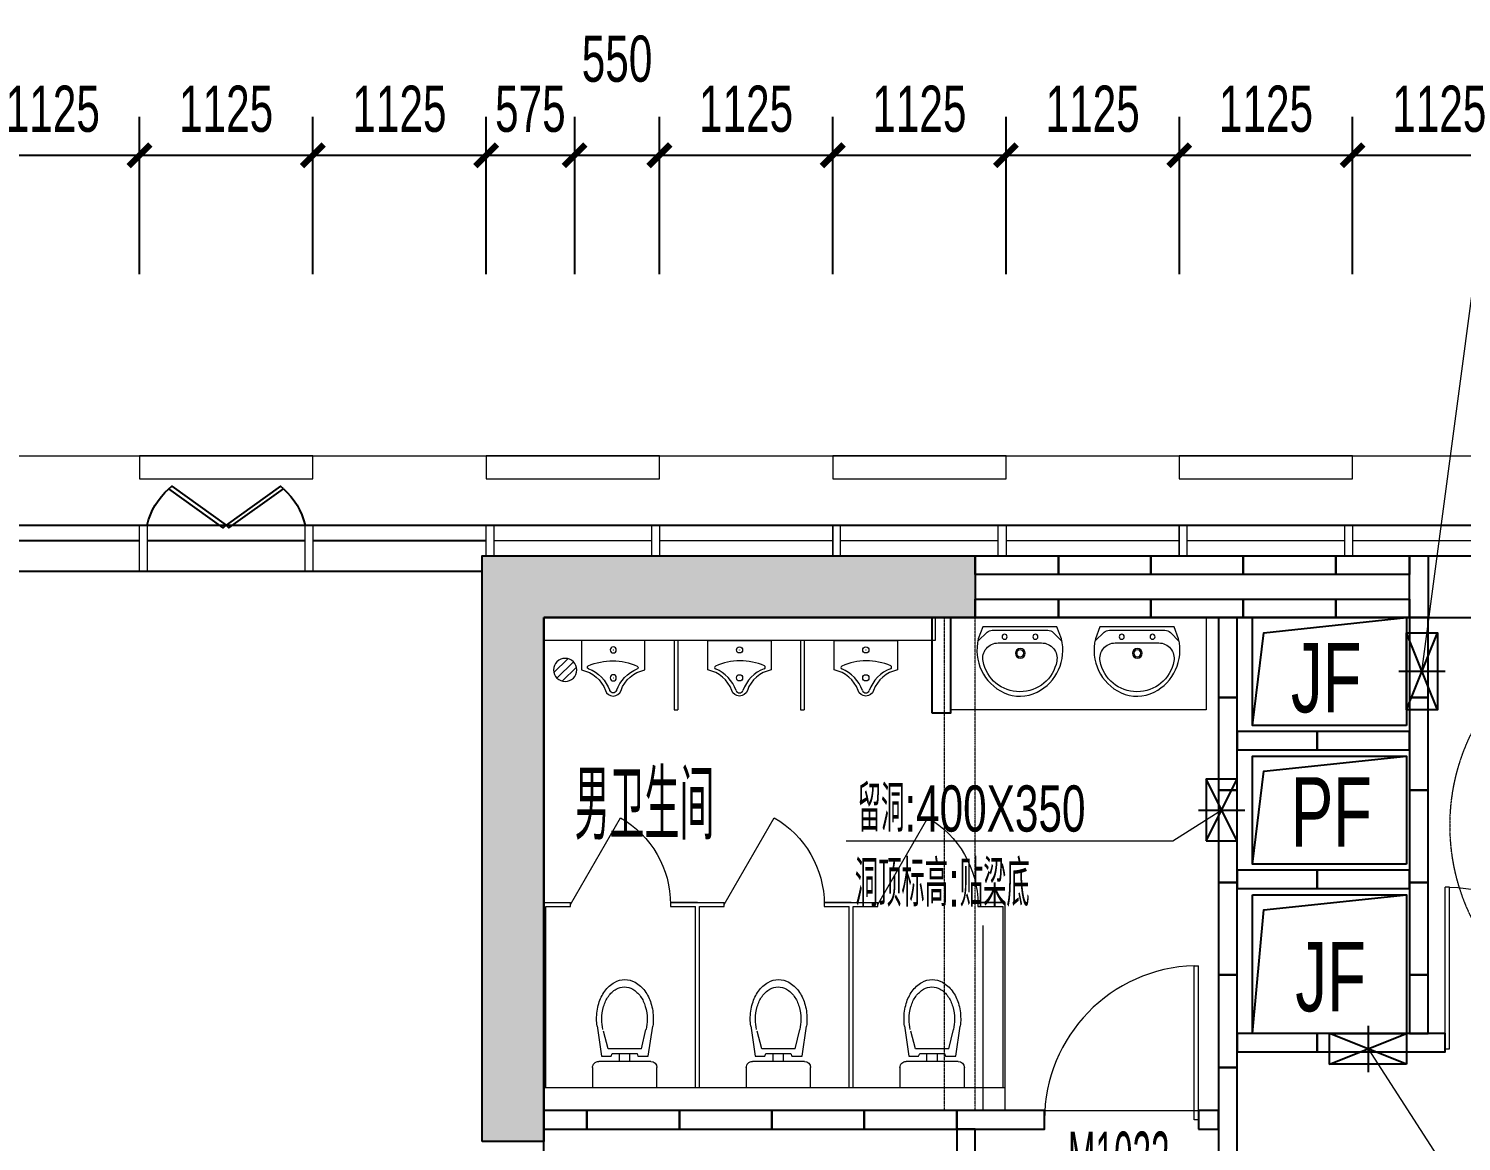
# Model space of a CAD drawing. Header units: millimetres. Extents: x 285006 to 3037698, y -2820855 to 192241.
# Drawn here: x 813161 to 822461, y -2794322 to -2787100 of the extents above; entities that cross this region are included whole.
import ezdxf
from ezdxf.enums import TextEntityAlignment as Align
from ezdxf.xclip import XClip

# ---------------------------------------------------------------- set-up
doc = ezdxf.new("R2010")
doc.units = ezdxf.units.MM
doc.header["$XCLIPFRAME"] = 2
doc.header["$PDMODE"] = 35
doc.header["$PDSIZE"] = -0.1
doc.linetypes.add('CORE-1B-4F$0$DASH', pattern=[0.35, 0.25, -0.1])
for name, color, linetype, lineweight in [('$$$$ALC轻质隔墙', 1, 'Continuous', 25), ('CORE-1B-4F$0$A-DOOR', 142, 'Continuous', 18), ('CORE-1B-4F$0$A-FLOR-SPCL', 252, 'Continuous', 18), ('CORE-1B-4F$0$A-FLOR-STRU', 4, 'Continuous', 25), ('CORE-1B-4F$0$A-FLOR-UNDR', 11, 'Continuous', 18), ('DIM-1B-6F$0$A-ANNO-DIMS', 73, 'Continuous', 18), ('DOOR-1B-IDEN-HXT$0$A-DOOR-IDEN', 7, 'Continuous', 25), ('EXWALL-1B-6F$0$A-FLOR-UNDR', 11, 'Continuous', 18), ('EXWALL-1B-6F$0$A-WALL-GLAZ', 142, 'Continuous', 18), ('EXWALL-1B-6F$0$A-WALL-STON', 31, 'Continuous', 18), ('VERT-IDEN-1B-4F$0$A-ANNO-TEXT', 7, 'Continuous', 25), ('VERT-IDEN-1B-4F$0$A-COND-IDEN-TEXT', 11, 'Continuous', 18), ('VERT-IDEN-1B-4F$0$A-ROOM-IDEN', 7, 'Continuous', 25), ('结构留洞-1#AB-6F$0$A-HOLE', 140, 'Continuous', 25)]:
    doc.layers.add(name, color=color, linetype=linetype, lineweight=lineweight)
for name, color, linetype in [('___', 4, 'Continuous'), ('COL-1A1B-4~12$0$S-PUB-COL', 6, 'Continuous'), ('COL-1A1B-4~12$0$S-PUB-COLHATCH', 8, 'Continuous')]:
    doc.layers.add(name, color=color, linetype=linetype)
doc.styles.add('CORE-1B-4F$0$hz', font='simplex', dxfattribs={"width": 0.7, "bigfont": 'hztxt'})
doc.styles.add('DIM-1B-6F$0$HYGB2014', font='hygbsz.shx', dxfattribs={"width": 0.7, "bigfont": 'hygbhz.shx'})
doc.styles.add('DOOR-1B-IDEN-HXT$0$HYGB2014', font='hygbsz.shx', dxfattribs={"width": 0.7, "bigfont": 'hygbhz.shx'})
doc.styles.add('VERT-IDEN-1B-4F$0$HYGB2014', font='hygbsz.shx', dxfattribs={"width": 0.7, "bigfont": 'hygbhz.shx'})
doc.dimstyles.new('DIM-1B-6F$0$DIMN', dxfattribs={"dimtxt": 300, "dimasz": 100, "dimexe": 250, "dimexo": 300, "dimgap": 0, "dimtad": 0, "dimdec": 0, "dimzin": 0, "dimdsep": 46, "dimtxsty": 'DIM-1B-6F$0$HYGB2014', "dimblk": 'DIM-1B-6F$0$_archtick', "dimcen": 0.09, "dimdle": 150, "dimclrt": 7, "dimazin": 0, "dimtfac": 1, "dimtdec": 0, "dimtix": 1, "dimtmove": 2, "dimatfit": 3, "dimfxl": 1, "dimtvp": 1, "dimtolj": 1, "dimtzin": 0, "dimarcsym": 0})

# ---------------------------------------------------------------- blocks, each defined once
blk = doc.blocks.new('EXWALL-1B-6F$0$幕墙-1125玻璃单元')
blk.add_line((-562.5, 100), (562.5, 100))
for points in [[(-612.5, 0), (-562.5, 0), (-562.5, 200), (-612.5, 200)], [(-562.5, 200), (562.5, 200), (562.5, 0), (-562.5, 0)], [(612.5, 0), (562.5, 0), (562.5, 200), (612.5, 200)]]:
    blk.add_lwpolyline(points, close=True)
blk = doc.blocks.new('EXWALL-1B-6F$0$幕墙-1125陶板单元')
blk.add_lwpolyline([(-562.5, 150), (562.5, 150), (562.5, 0), (-562.5, 0)], close=True)
blk = doc.blocks.new('EXWALL-1B-6F$0$ef')
at = {"layer": 'EXWALL-1B-6F$0$A-WALL-GLAZ', "lineweight": -3}
for points in [[(98270726.1, 18746786.9), (98270744.2, 18746768.8), (98271097.5, 18747022.1), (98271079.4, 18747040.2)], [(98271469, 18746786.9), (98271450.8, 18746768.8), (98271097.5, 18747022.1), (98271115.6, 18747040.2)]]:
    blk.add_lwpolyline(points, close=True, dxfattribs=at)
for centre, start, end in [((98271019.5, 18747122.7), 193.04017, 228.85878), ((98271175.6, 18747122.7), 311.14122, 346.95983)]:
    blk.add_arc(centre, 445.9, start, end, dxfattribs=at)
blk = doc.blocks.new('EXWALL-1B-6F')
at = {"layer": 'EXWALL-1B-6F$0$A-FLOR-UNDR'}
blk.add_lwpolyline([(98333335, 18769022.1), (98333335, 18769272.1), (98374885, 18769272.1), (98374885, 18768822.1)], dxfattribs=at)
at = {"layer": 'EXWALL-1B-6F$0$A-WALL-GLAZ', "lineweight": -3}
for p, q in [((98333635, 18768822.1), (98374885, 18768822.1)), ((98339185, 18768722.1), (98340310, 18768722.1)), ((98340360, 18768722.1), (98341385, 18768722.1)), ((98341435, 18768722.1), (98342560, 18768722.1))]:
    blk.add_line(p, q, dxfattribs=at)
at = {"layer": 'EXWALL-1B-6F$0$A-WALL-GLAZ'}
for p, q in [((98342610, 18768722.1), (98343635, 18768722.1)), ((98344860, 18768722.1), (98345885, 18768722.1)), ((98347110, 18768722.1), (98348135, 18768722.1)), ((98334335, 18768522.1), (98342522.5, 18768522.1))]:
    blk.add_line(p, q, dxfattribs=at)
for points in [[(98340310, 18768822.1), (98340360, 18768822.1), (98340360, 18768522.1), (98340310, 18768522.1)], [(98341385, 18768822.1), (98341435, 18768822.1), (98341435, 18768522.1), (98341385, 18768522.1)], [(98342610, 18768622.1), (98342560, 18768622.1), (98342560, 18768822.1), (98342610, 18768822.1)]]:
    blk.add_lwpolyline(points, close=True, dxfattribs=at)
at = {"xscale": -1, "rotation": 180}
blk.add_blockref('EXWALL-1B-6F$0$ef', (69775, 37515844.2), dxfattribs=at)
at = {"layer": 'EXWALL-1B-6F$0$A-WALL-GLAZ', "xscale": -1, "rotation": 180}
for p in [(98344247.5, 18768822.1), (98346497.5, 18768822.1), (98348747.5, 18768822.1)]:
    blk.add_blockref('EXWALL-1B-6F$0$幕墙-1125玻璃单元', p, dxfattribs=at)
at = {"layer": 'EXWALL-1B-6F$0$A-WALL-STON', "xscale": -1, "rotation": 180}
for p in [(98340872.5, 18769272.1), (98343122.5, 18769272.1), (98345372.5, 18769272.1), (98347622.5, 18769272.1)]:
    blk.add_blockref('EXWALL-1B-6F$0$幕墙-1125陶板单元', p, dxfattribs=at)
blk = doc.blocks.new('DFGDFSHTHTR')
at = {"layer": 'Defpoints'}
blk.add_lwpolyline([(507205.7, 46210.1), (507405.7, 46210.1), (507405.7, 66210.1), (507205.7, 66210.1), (507205.7, 66910.1), (507905.7, 66910.1), (507905.7, 66810.1), (516105.7, 66810.1), (516105.7, 66910.1), (528605.7, 66910.1), (528605.7, 66810.1), (532405.7, 66810.1), (532405.7, 66910.1), (544305.7, 66910.1)], dxfattribs=at)
blk.add_blockref('EXWALL-1B-6F', (-97826429.4, -18701712))
blk = doc.blocks.new('结构留洞-1#AB-6F')
at = {"layer": 'Defpoints'}
blk.add_lwpolyline([(65900, 200), (66100, 200), (66100, 20200), (65900, 20200), (65900, 20900), (66600, 20900), (66600, 20800), (74800, 20800), (74800, 20900), (87300, 20900), (87300, 20800), (91100, 20800), (91100, 20900), (103000, 20900)], dxfattribs=at)
at = {"layer": '结构留洞-1#AB-6F$0$A-HOLE'}
for points in [[(80800, 19800), (79800, 19800), (79800, 20500), (80800, 20500)], [(80800, 18900), (79800, 18900), (79800, 19600), (80800, 19600)], [(79800, 18700), (80800, 18700), (80800, 17800), (79800, 17800)]]:
    blk.add_lwpolyline(points, close=True, dxfattribs=at)
for points in [[(79800, 19800), (79873.8, 20400), (80800, 20500)], [(79800, 18900), (79874.1, 19503.3), (80800, 19600)], [(79800, 17800), (79874.1, 18603.3), (80800, 18700)]]:
    blk.add_lwpolyline(points, dxfattribs=at)
blk = doc.blocks.new('COL-1A1B-4~12')
at = {"layer": 'COL-1A1B-4~12$0$S-PUB-COLHATCH'}
h = blk.add_hatch(color=256, dxfattribs=at)
h.paths.add_polyline_path([(98370335, 18759022.1), (98370335, 18760522.1), (98370735, 18760522.1), (98370735, 18758622.1), (98367535, 18758622.1), (98367535, 18759022.1)])
h.paths.add_polyline_path([(98370735, 18768622.1), (98367535, 18768622.1), (98367535, 18768222.1), (98370335, 18768222.1), (98370335, 18764822.1), (98370735, 18764822.1)])
h.paths.add_polyline_path([(98342935, 18759022.1), (98342935, 18761922.1), (98342535, 18761922.1), (98342535, 18758622.1), (98345735, 18758622.1), (98345735, 18759022.1)])
h.paths.add_polyline_path([(98342935, 18768222.1), (98342935, 18764822.1), (98342535, 18764822.1), (98342535, 18768622.1), (98345735, 18768622.1), (98345735, 18768222.1)])
at = {"layer": 'COL-1A1B-4~12$0$S-PUB-COL'}
for p, q in [((98342535, 18764822.1), (98342535, 18768622.1)), ((98342535, 18768622.1), (98345735, 18768622.1)), ((98345735, 18768622.1), (98345735, 18768222.1)), ((98345735, 18768222.1), (98342935, 18768222.1)), ((98342935, 18768222.1), (98342935, 18764822.1)), ((98342935, 18764822.1), (98342535, 18764822.1))]:
    blk.add_line(p, q, dxfattribs=at)
blk = doc.blocks.new('CORE-1B-4F$0$_A2ZXL-WUFENG DANSHAN')
for p, q in [((-0.5, 0), (-0.5, -0.9996)), ((-0.5, 0), (-0.4717, 0)), ((-0.4717, 0), (-0.4717, -0.9996)), ((-0.4717, -0.9996), (-0.5, -0.9996))]:
    blk.add_line(p, q)
blk.add_arc((-0.5, 0), 1, 271.62314, 0)
blk = doc.blocks.new('CORE-1B-4F$0$_A1SFU')
for p, q in [((-0.5, 0), (-0.5, -0.9996)), ((-0.5, 0), (-0.4717, 0)), ((-0.4717, 0), (-0.4717, -0.9996)), ((-0.4717, -0.9996), (-0.5, -0.9996))]:
    blk.add_line(p, q)
blk.add_arc((-0.5, 0), 1, 271.62314, 0)
blk = doc.blocks.new('CORE-1B-4F$0$$lvtry$00000222')
at = {"color": 0, "elevation": 0}
blk.add_lwpolyline([(-205, -190.7), (-205, 0), (205, 0), (205, -190.7, 0.268068), (50.8, -323.5, -0.317765), (0, -359.6, -0.317765), (-50.8, -323.5, 0.268068)], format="xyb", close=True, dxfattribs=at)
at = {"color": 0}
for centre in [(0, -60.4, 0), (0, -241.6, 0)]:
    blk.add_circle(centre, 20, dxfattribs=at)
for centre, radius, start, end in [((-152.2, -175, 0), 10, 114.10839, 248.1394), ((5.1, -526.4, 0), 395, 66.66751, 114.10839), ((-242.8, -400.9, 0), 233.4, 19.26394, 68.1394), ((242.8, -400.9, 0), 233.4, 110.49411, 160.73606), ((157.6, -172.9, 0), 10, 290.49411, 66.66751), ((0.2, -316, 0), 24, 199.26394, 269.49984), ((-0.2, -316, 0), 24, 270.50016, 340.73606)]:
    blk.add_arc(centre, radius, start, end, dxfattribs=at)
for p in [(0, -60.4, 0), (0, -241.6, 0)]:
    blk.add_point(p, dxfattribs=at)
blk = doc.blocks.new('CORE-1B-4F$0$xishouchi')
for points in [[(0, 240.4), (78.5, 269.8, -0.356844), (429.7, 102.7, -0.224698), (425.4, -111.3, -0.348046), (78.5, -269.8), (0, -240.4)], [(223.6, 239.1, 0.469287), (105.2, 140.8), (105.2, -141.1, 0.469287), (223.6, -239.4, 0.830802)]]:
    blk.add_lwpolyline(points, format="xyb", close=True)
blk.add_lwpolyline([(90.6, 271.2), (36.1, 213.1, 0.190674), (22.5, 178.9), (22.5, -181, 0.200906), (37.5, -216.7), (95.2, -273.5)], format="xyb")
for centre, radius in [((65, 99.1), 16.3), ((172.5, -2.4), 31.6), ((172.5, -2.4), 23), ((65, -100.9), 16.3)]:
    blk.add_circle(centre, radius)
blk = doc.blocks.new('CORE-1B-4F$0$$PS001_0')
for p, q in [((-0.485, -0.123), (0.123, 0.485)), ((-0.354, -0.354), (0.354, 0.354)), ((-0.118, -0.486), (0.486, 0.118))]:
    blk.add_line(p, q)
blk.add_circle((0, 0), 0.5)
at = {"style": 'CORE-1B-4F$0$hz', "width": 0.7, "flags": 1}
for tag, p in [('UNIT', (0, 0)), ('SPEC', (0, -0.002)), ('WHAT', (0, -0.003))]:
    blk.add_attdef(tag, p, '', height=0.001, dxfattribs=at)
blk = doc.blocks.new('CORE-1B-4F$0$A$C44406B2E')
at = {"layer": 'CORE-1B-4F$0$A-FLOR-SPCL'}
for p, q in [((0, 418), (128.2, 418)), ((0, 0), (0, 418)), ((168.2, 378), (168.2, 40)), ((201.9, 362.1), (398.4, 391.4)), ((201.9, 295), (201.9, 362.1)), ((220, 290), (201.9, 295)), ((220, 128.2), (220, 290)), ((250, 318.3), (376.5, 347)), ((250, 318.3), (250, 101.5)), ((168.2, 242.7), (220, 242.7)), ((168.2, 175.5), (220, 175.5)), ((201.9, 120.8), (220, 128.2)), ((201.9, 58.6), (201.9, 120.8)), ((250, 101.5), (364, 70.4)), ((128.2, 0), (0, 0)), ((400.3, 29.2), (201.9, 58.6))]:
    blk.add_line(p, q, dxfattribs=at)
for centre, radius, start, end in [((128.2, 378), 40, 0, 90), ((444.3, 42.6), 351.7, 89.70755, 97.48757), ((444.3, 42.6), 351.7, 73.05382, 89.70755), ((469.3, 124.9), 265.7, 53.87171, 73.05382), ((442.5, 56.5), 298, 90, 102.79637), ((442.5, 56.5), 298, 73.78832, 90), ((464.1, 130.6), 220.8, 54.93393, 73.78832), ((497, 177.5), 163.5, 30.54523, 54.93393), ((507.3, 176.9), 201.3, 29.54461, 53.87171), ((547.3, 207.1), 105.1, 0, 30.54523), ((547.3, 207.1), 105.1, 329.45478, 0), ((565.1, 209.7), 134.9, 329.87049, 359.70755), ((565.1, 209.7), 134.9, 359.70755, 29.54461), ((464.1, 283.7), 220.8, 286.21168, 305.06608), ((497, 236.8), 163.5, 305.06608, 329.45478), ((507.6, 243.1), 201.3, 305.5434, 329.87049), ((128.2, 40), 40, 270, 0), ((442.5, 357.8), 298, 257.20364, 270), ((446, 378), 351.7, 262.23113, 269.70755), ((442.5, 357.8), 298, 270, 286.21168), ((446, 378), 351.7, 269.70755, 286.36128), ((470.2, 295.5), 265.7, 286.36128, 305.5434)]:
    blk.add_arc(centre, radius, start, end, dxfattribs=at)
blk = doc.blocks.new('CORE-1B-4F$0$$TCHSYS$APDOOR2D')
blk.add_line((0.5, 0), (0, 0.866))
at = {"lineweight": 13}
blk.add_arc((0.5, 0), 1, 120, 180, dxfattribs=at)
blk = doc.blocks.new('DIM-1B-6F$0$_archtick')
at = {"const_width": 0.4}
blk.add_lwpolyline([(-0.7, -0.7), (0.7, 0.7)], dxfattribs=at)
blk = doc.blocks.new('*D1687')
at = {"layer": 'Defpoints', "color": 0, "transparency": 16777216}
for p in [(813880.7, -2787922.3), (812755.7, -2788993.2), (813880.7, -2788993.2)]:
    blk.add_point(p, dxfattribs=at)
at = {"layer": 'DIM-1B-6F$0$A-ANNO-DIMS', "color": 0, "lineweight": -2, "transparency": 16777216}
for p, q in [((812755.7, -2788693.2), (812755.7, -2787672.3)), ((813880.7, -2788693.2), (813880.7, -2787672.3)), ((812605.7, -2787922.3), (814030.7, -2787922.3))]:
    blk.add_line(p, q, dxfattribs=at)
at = {"layer": 'DIM-1B-6F$0$A-ANNO-DIMS', "color": 0, "lineweight": -2, "transparency": 16777216, "xscale": 100, "yscale": 100, "zscale": 100, "rotation": 180}
blk.add_blockref('DIM-1B-6F$0$_archtick', (812755.7, -2787922.3), dxfattribs=at)
at = {"layer": 'DIM-1B-6F$0$A-ANNO-DIMS', "color": 0, "lineweight": -2, "transparency": 16777216, "xscale": 100, "yscale": 100, "zscale": 100}
blk.add_blockref('DIM-1B-6F$0$_archtick', (813880.7, -2787922.3), dxfattribs=at)
at = {"layer": 'DIM-1B-6F$0$A-ANNO-DIMS', "color": 7, "transparency": 16777216, "insert": (813318.2, -2787622.3), "char_height": 300, "attachment_point": 5, "style": 'DIM-1B-6F$0$HYGB2014'}
blk.add_mtext('\\A1;1125', dxfattribs=at)
blk = doc.blocks.new('*D1688')
at = {"layer": 'Defpoints', "color": 0, "transparency": 16777216}
for p in [(815005.7, -2787922.3), (813880.7, -2788993.2), (815005.7, -2788993.2)]:
    blk.add_point(p, dxfattribs=at)
at = {"layer": 'DIM-1B-6F$0$A-ANNO-DIMS', "color": 0, "lineweight": -2, "transparency": 16777216}
for p, q in [((813880.7, -2788693.2), (813880.7, -2787672.3)), ((815005.7, -2788693.2), (815005.7, -2787672.3)), ((813730.7, -2787922.3), (815155.7, -2787922.3))]:
    blk.add_line(p, q, dxfattribs=at)
at = {"layer": 'DIM-1B-6F$0$A-ANNO-DIMS', "color": 0, "lineweight": -2, "transparency": 16777216, "xscale": 100, "yscale": 100, "zscale": 100, "rotation": 180}
blk.add_blockref('DIM-1B-6F$0$_archtick', (813880.7, -2787922.3), dxfattribs=at)
at = {"layer": 'DIM-1B-6F$0$A-ANNO-DIMS', "color": 0, "lineweight": -2, "transparency": 16777216, "xscale": 100, "yscale": 100, "zscale": 100}
blk.add_blockref('DIM-1B-6F$0$_archtick', (815005.7, -2787922.3), dxfattribs=at)
at = {"layer": 'DIM-1B-6F$0$A-ANNO-DIMS', "color": 7, "transparency": 16777216, "insert": (814443.2, -2787622.3), "char_height": 300, "attachment_point": 5, "style": 'DIM-1B-6F$0$HYGB2014'}
blk.add_mtext('\\A1;1125', dxfattribs=at)
blk = doc.blocks.new('*D1689')
at = {"layer": 'Defpoints', "color": 0, "transparency": 16777216}
for p in [(816130.7, -2787922.3), (815005.7, -2788993.2), (816130.7, -2788993.2)]:
    blk.add_point(p, dxfattribs=at)
at = {"layer": 'DIM-1B-6F$0$A-ANNO-DIMS', "color": 0, "lineweight": -2, "transparency": 16777216}
for p, q in [((815005.7, -2788693.2), (815005.7, -2787672.3)), ((816130.7, -2788693.2), (816130.7, -2787672.3)), ((814855.7, -2787922.3), (816280.7, -2787922.3))]:
    blk.add_line(p, q, dxfattribs=at)
at = {"layer": 'DIM-1B-6F$0$A-ANNO-DIMS', "color": 0, "lineweight": -2, "transparency": 16777216, "xscale": 100, "yscale": 100, "zscale": 100, "rotation": 180}
blk.add_blockref('DIM-1B-6F$0$_archtick', (815005.7, -2787922.3), dxfattribs=at)
at = {"layer": 'DIM-1B-6F$0$A-ANNO-DIMS', "color": 0, "lineweight": -2, "transparency": 16777216, "xscale": 100, "yscale": 100, "zscale": 100}
blk.add_blockref('DIM-1B-6F$0$_archtick', (816130.7, -2787922.3), dxfattribs=at)
at = {"layer": 'DIM-1B-6F$0$A-ANNO-DIMS', "color": 7, "transparency": 16777216, "insert": (815568.2, -2787622.3), "char_height": 300, "attachment_point": 5, "style": 'DIM-1B-6F$0$HYGB2014'}
blk.add_mtext('\\A1;1125', dxfattribs=at)
blk = doc.blocks.new('*D1690')
at = {"layer": 'Defpoints', "color": 0, "transparency": 16777216}
for p in [(816705.7, -2787922.3), (816130.7, -2788993.2), (816705.7, -2788993.2)]:
    blk.add_point(p, dxfattribs=at)
at = {"layer": 'DIM-1B-6F$0$A-ANNO-DIMS', "color": 0, "lineweight": -2, "transparency": 16777216}
for p, q in [((816130.7, -2788693.2), (816130.7, -2787672.3)), ((816705.7, -2788693.2), (816705.7, -2787672.3)), ((815980.7, -2787922.3), (816855.7, -2787922.3))]:
    blk.add_line(p, q, dxfattribs=at)
at = {"layer": 'DIM-1B-6F$0$A-ANNO-DIMS', "color": 0, "lineweight": -2, "transparency": 16777216, "xscale": 100, "yscale": 100, "zscale": 100, "rotation": 180}
blk.add_blockref('DIM-1B-6F$0$_archtick', (816130.7, -2787922.3), dxfattribs=at)
at = {"layer": 'DIM-1B-6F$0$A-ANNO-DIMS', "color": 0, "lineweight": -2, "transparency": 16777216, "xscale": 100, "yscale": 100, "zscale": 100}
blk.add_blockref('DIM-1B-6F$0$_archtick', (816705.7, -2787922.3), dxfattribs=at)
at = {"layer": 'DIM-1B-6F$0$A-ANNO-DIMS', "color": 7, "transparency": 16777216, "insert": (816418.2, -2787622.3), "char_height": 300, "attachment_point": 5, "style": 'DIM-1B-6F$0$HYGB2014'}
blk.add_mtext('\\A1;575', dxfattribs=at)
blk = doc.blocks.new('*D1691')
at = {"layer": 'Defpoints', "color": 0, "transparency": 16777216}
for p in [(817255.7, -2787922.3), (816705.7, -2788993.2), (817255.7, -2788993.2)]:
    blk.add_point(p, dxfattribs=at)
at = {"layer": 'DIM-1B-6F$0$A-ANNO-DIMS', "color": 0, "lineweight": -2, "transparency": 16777216}
for p, q in [((816705.7, -2788693.2), (816705.7, -2787672.3)), ((817255.7, -2788693.2), (817255.7, -2787672.3)), ((816555.7, -2787922.3), (817405.7, -2787922.3))]:
    blk.add_line(p, q, dxfattribs=at)
at = {"layer": 'DIM-1B-6F$0$A-ANNO-DIMS', "color": 0, "lineweight": -2, "transparency": 16777216, "xscale": 100, "yscale": 100, "zscale": 100, "rotation": 180}
blk.add_blockref('DIM-1B-6F$0$_archtick', (816705.7, -2787922.3), dxfattribs=at)
at = {"layer": 'DIM-1B-6F$0$A-ANNO-DIMS', "color": 0, "lineweight": -2, "transparency": 16777216, "xscale": 100, "yscale": 100, "zscale": 100}
blk.add_blockref('DIM-1B-6F$0$_archtick', (817255.7, -2787922.3), dxfattribs=at)
at = {"layer": 'DIM-1B-6F$0$A-ANNO-DIMS', "color": 7, "transparency": 16777216, "insert": (816980.7, -2787297.3), "char_height": 300, "attachment_point": 5, "style": 'DIM-1B-6F$0$HYGB2014'}
blk.add_mtext('\\A1;550', dxfattribs=at)
blk = doc.blocks.new('*D1692')
at = {"layer": 'Defpoints', "color": 0, "transparency": 16777216}
for p in [(818380.7, -2787922.3), (817255.7, -2788993.2), (818380.7, -2788993.2)]:
    blk.add_point(p, dxfattribs=at)
at = {"layer": 'DIM-1B-6F$0$A-ANNO-DIMS', "color": 0, "lineweight": -2, "transparency": 16777216}
for p, q in [((817255.7, -2788693.2), (817255.7, -2787672.3)), ((818380.7, -2788693.2), (818380.7, -2787672.3)), ((817105.7, -2787922.3), (818530.7, -2787922.3))]:
    blk.add_line(p, q, dxfattribs=at)
at = {"layer": 'DIM-1B-6F$0$A-ANNO-DIMS', "color": 0, "lineweight": -2, "transparency": 16777216, "xscale": 100, "yscale": 100, "zscale": 100, "rotation": 180}
blk.add_blockref('DIM-1B-6F$0$_archtick', (817255.7, -2787922.3), dxfattribs=at)
at = {"layer": 'DIM-1B-6F$0$A-ANNO-DIMS', "color": 0, "lineweight": -2, "transparency": 16777216, "xscale": 100, "yscale": 100, "zscale": 100}
blk.add_blockref('DIM-1B-6F$0$_archtick', (818380.7, -2787922.3), dxfattribs=at)
at = {"layer": 'DIM-1B-6F$0$A-ANNO-DIMS', "color": 7, "transparency": 16777216, "insert": (817818.2, -2787622.3), "char_height": 300, "attachment_point": 5, "style": 'DIM-1B-6F$0$HYGB2014'}
blk.add_mtext('\\A1;1125', dxfattribs=at)
blk = doc.blocks.new('*D1693')
at = {"layer": 'Defpoints', "color": 0, "transparency": 16777216}
for p in [(819505.7, -2787922.3), (818380.7, -2788993.2), (819505.7, -2788993.2)]:
    blk.add_point(p, dxfattribs=at)
at = {"layer": 'DIM-1B-6F$0$A-ANNO-DIMS', "color": 0, "lineweight": -2, "transparency": 16777216}
for p, q in [((818380.7, -2788693.2), (818380.7, -2787672.3)), ((819505.7, -2788693.2), (819505.7, -2787672.3)), ((818230.7, -2787922.3), (819655.7, -2787922.3))]:
    blk.add_line(p, q, dxfattribs=at)
at = {"layer": 'DIM-1B-6F$0$A-ANNO-DIMS', "color": 0, "lineweight": -2, "transparency": 16777216, "xscale": 100, "yscale": 100, "zscale": 100, "rotation": 180}
blk.add_blockref('DIM-1B-6F$0$_archtick', (818380.7, -2787922.3), dxfattribs=at)
at = {"layer": 'DIM-1B-6F$0$A-ANNO-DIMS', "color": 0, "lineweight": -2, "transparency": 16777216, "xscale": 100, "yscale": 100, "zscale": 100}
blk.add_blockref('DIM-1B-6F$0$_archtick', (819505.7, -2787922.3), dxfattribs=at)
at = {"layer": 'DIM-1B-6F$0$A-ANNO-DIMS', "color": 7, "transparency": 16777216, "insert": (818943.2, -2787622.3), "char_height": 300, "attachment_point": 5, "style": 'DIM-1B-6F$0$HYGB2014'}
blk.add_mtext('\\A1;1125', dxfattribs=at)
blk = doc.blocks.new('*D1694')
at = {"layer": 'Defpoints', "color": 0, "transparency": 16777216}
for p in [(820630.7, -2787922.3), (819505.7, -2788993.2), (820630.7, -2788993.2)]:
    blk.add_point(p, dxfattribs=at)
at = {"layer": 'DIM-1B-6F$0$A-ANNO-DIMS', "color": 0, "lineweight": -2, "transparency": 16777216}
for p, q in [((819505.7, -2788693.2), (819505.7, -2787672.3)), ((820630.7, -2788693.2), (820630.7, -2787672.3)), ((819355.7, -2787922.3), (820780.7, -2787922.3))]:
    blk.add_line(p, q, dxfattribs=at)
at = {"layer": 'DIM-1B-6F$0$A-ANNO-DIMS', "color": 0, "lineweight": -2, "transparency": 16777216, "xscale": 100, "yscale": 100, "zscale": 100, "rotation": 180}
blk.add_blockref('DIM-1B-6F$0$_archtick', (819505.7, -2787922.3), dxfattribs=at)
at = {"layer": 'DIM-1B-6F$0$A-ANNO-DIMS', "color": 0, "lineweight": -2, "transparency": 16777216, "xscale": 100, "yscale": 100, "zscale": 100}
blk.add_blockref('DIM-1B-6F$0$_archtick', (820630.7, -2787922.3), dxfattribs=at)
at = {"layer": 'DIM-1B-6F$0$A-ANNO-DIMS', "color": 7, "transparency": 16777216, "insert": (820068.2, -2787622.3), "char_height": 300, "attachment_point": 5, "style": 'DIM-1B-6F$0$HYGB2014'}
blk.add_mtext('\\A1;1125', dxfattribs=at)
blk = doc.blocks.new('*D1695')
at = {"layer": 'Defpoints', "color": 0, "transparency": 16777216}
for p in [(821755.7, -2787922.3), (820630.7, -2788993.2), (821755.7, -2788993.2)]:
    blk.add_point(p, dxfattribs=at)
at = {"layer": 'DIM-1B-6F$0$A-ANNO-DIMS', "color": 0, "lineweight": -2, "transparency": 16777216}
for p, q in [((820630.7, -2788693.2), (820630.7, -2787672.3)), ((821755.7, -2788693.2), (821755.7, -2787672.3)), ((820480.7, -2787922.3), (821905.7, -2787922.3))]:
    blk.add_line(p, q, dxfattribs=at)
at = {"layer": 'DIM-1B-6F$0$A-ANNO-DIMS', "color": 0, "lineweight": -2, "transparency": 16777216, "xscale": 100, "yscale": 100, "zscale": 100, "rotation": 180}
blk.add_blockref('DIM-1B-6F$0$_archtick', (820630.7, -2787922.3), dxfattribs=at)
at = {"layer": 'DIM-1B-6F$0$A-ANNO-DIMS', "color": 0, "lineweight": -2, "transparency": 16777216, "xscale": 100, "yscale": 100, "zscale": 100}
blk.add_blockref('DIM-1B-6F$0$_archtick', (821755.7, -2787922.3), dxfattribs=at)
at = {"layer": 'DIM-1B-6F$0$A-ANNO-DIMS', "color": 7, "transparency": 16777216, "insert": (821193.2, -2787622.3), "char_height": 300, "attachment_point": 5, "style": 'DIM-1B-6F$0$HYGB2014'}
blk.add_mtext('\\A1;1125', dxfattribs=at)
blk = doc.blocks.new('*D1696')
at = {"layer": 'Defpoints', "color": 0, "transparency": 16777216}
for p in [(822880.7, -2787922.3), (821755.7, -2788993.2), (822880.7, -2788993.2)]:
    blk.add_point(p, dxfattribs=at)
at = {"layer": 'DIM-1B-6F$0$A-ANNO-DIMS', "color": 0, "lineweight": -2, "transparency": 16777216}
for p, q in [((821755.7, -2788693.2), (821755.7, -2787672.3)), ((822880.7, -2788693.2), (822880.7, -2787672.3)), ((821605.7, -2787922.3), (823030.7, -2787922.3))]:
    blk.add_line(p, q, dxfattribs=at)
at = {"layer": 'DIM-1B-6F$0$A-ANNO-DIMS', "color": 0, "lineweight": -2, "transparency": 16777216, "xscale": 100, "yscale": 100, "zscale": 100, "rotation": 180}
blk.add_blockref('DIM-1B-6F$0$_archtick', (821755.7, -2787922.3), dxfattribs=at)
at = {"layer": 'DIM-1B-6F$0$A-ANNO-DIMS', "color": 0, "lineweight": -2, "transparency": 16777216, "xscale": 100, "yscale": 100, "zscale": 100}
blk.add_blockref('DIM-1B-6F$0$_archtick', (822880.7, -2787922.3), dxfattribs=at)
at = {"layer": 'DIM-1B-6F$0$A-ANNO-DIMS', "color": 7, "transparency": 16777216, "insert": (822318.2, -2787622.3), "char_height": 300, "attachment_point": 5, "style": 'DIM-1B-6F$0$HYGB2014'}
blk.add_mtext('\\A1;1125', dxfattribs=at)
blk = doc.blocks.new('VERT-IDEN-1B-4F')
at = {"layer": 'VERT-IDEN-1B-4F$0$A-COND-IDEN-TEXT'}
for points in [[(98348635, 18767872.1), (98348974, 18770422), (98351626.3, 18770422)], [(98347335, 18766972.1), (98347018.8, 18766770.9), (98344898.4, 18766770.9)], [(98348285, 18765422.1), (98349004.4, 18764308.5), (98351656.8, 18764308.5)]]:
    blk.add_lwpolyline(points, dxfattribs=at)
at = {"layer": 'VERT-IDEN-1B-4F$0$A-ANNO-TEXT', "style": 'VERT-IDEN-1B-4F$0$HYGB2014', "width": 0.7}
for s, p in [('留洞:400X350', (98344972.4, 18766982.4)), ('洞顶标高:贴梁底', (98344954, 18766495.7))]:
    blk.add_text(s, height=300, dxfattribs=at).set_placement(p, align=Align.MIDDLE_LEFT)
at = {"layer": 'VERT-IDEN-1B-4F$0$A-ROOM-IDEN', "lineweight": -3, "style": 'VERT-IDEN-1B-4F$0$HYGB2014', "width": 0.7}
for s, p in [('JF', (98347784.4, 18767606.4)), ('男卫生间', (98343135, 18766779.1)), ('PF', (98347784.4, 18766735.4)), ('JF', (98347812.9, 18765665.8))]:
    blk.add_text(s, height=450, dxfattribs=at).set_placement(p)
blk = doc.blocks.new('A$C008C76B7')
at = {"layer": '$$$$ALC轻质隔墙'}
for points in [[(3340, 280), (2800, 280), (2800, 400), (3340, 400), (3340, 280)], [(3940, 280), (3340, 280), (3340, 400), (3940, 400), (3940, 280)], [(4540, 280), (3940, 280), (3940, 400), (4540, 400), (4540, 280)], [(5140, 280), (4540, 280), (4540, 400), (5140, 400), (5140, 280)], [(5620, 280), (5140, 280), (5140, 400), (5620, 400), (5620, 280)], [(5620, 400), (5740, 400), (5740, 0), (5620, 0), (5620, 400)], [(3340, 0), (2800, 0), (2800, 120), (3340, 120), (3340, 0)], [(3940, 0), (3340, 0), (3340, 120), (3940, 120), (3940, 0)], [(4540, 0), (3940, 0), (3940, 120), (4540, 120), (4540, 0)], [(5140, 0), (4540, 0), (4540, 120), (5140, 120), (5140, 0)], [(5620, 0), (5140, 0), (5140, 120), (5620, 120), (5620, 0)], [(2520, -620), (2520, 0), (2640, 0), (2640, -620), (2520, -620)], [(4500, 0), (4380, 0), (4380, -520), (4500, -520), (4500, 0)], [(5740, 0), (5620, 0), (5620, -520), (5740, -520), (5740, 0)], [(4500, -520), (4380, -520), (4380, -1120), (4500, -1120), (4500, -520)], [(5740, -520), (5620, -520), (5620, -1120), (5740, -1120), (5740, -520)], [(4500, -860), (5020, -860), (5020, -740), (4500, -740), (4500, -860)], [(5020, -860), (5620, -860), (5620, -740), (5020, -740), (5020, -860)], [(4500, -1120), (4380, -1120), (4380, -1720), (4500, -1720), (4500, -1120)], [(5740, -1120), (5620, -1120), (5620, -1720), (5740, -1720), (5740, -1120)], [(4500, -1760), (5020, -1760), (5020, -1640), (4500, -1640), (4500, -1760)], [(5020, -1760), (5620, -1760), (5620, -1640), (5020, -1640), (5020, -1760)], [(4500, -1720), (4380, -1720), (4380, -2320), (4500, -2320), (4500, -1720)], [(5740, -1720), (5620, -1720), (5620, -2320), (5740, -2320), (5740, -1720)], [(4500, -2320), (4380, -2320), (4380, -2920), (4500, -2920), (4500, -2320)], [(5740, -2320), (5620, -2320), (5620, -2700), (5740, -2700), (5740, -2320)], [(4500, -2820), (5020, -2820), (5020, -2700), (4500, -2700), (4500, -2820)], [(5020, -2820), (5850, -2820), (5850, -2700), (5020, -2700), (5020, -2820)], [(4500, -2920), (4380, -2920), (4380, -3649.9), (4500, -3649.9), (4500, -2920)], [(0, -3320), (280, -3320), (280, -3200), (0, -3200), (0, -3320)], [(280, -3320), (880, -3320), (880, -3200), (280, -3200), (280, -3320)], [(880, -3320), (1480, -3320), (1480, -3200), (880, -3200), (880, -3320)], [(1480, -3320), (2080, -3320), (2080, -3200), (1480, -3200), (1480, -3320)], [(2080, -3320), (2680, -3320), (2680, -3200), (2080, -3200), (2080, -3320)], [(2680, -3320), (3250, -3320), (3250, -3200), (2680, -3200), (2680, -3320)], [(4250, -3320), (4380, -3320), (4380, -3200), (4250, -3200), (4250, -3320)], [(2800, -3320), (2680, -3320), (2680, -3750), (2800, -3750), (2800, -3320)]]:
    blk.add_lwpolyline(points, dxfattribs=at)
at = {"layer": 'Defpoints', "color": 0}
blk.add_lwpolyline([(0, 0), (27400, 0), (27400, -9200), (0, -9200)], close=True, dxfattribs=at)

msp = doc.modelspace()

# ---------------------------------------------------------------- linework, layer by layer
at = {"layer": 'CORE-1B-4F$0$A-DOOR'}
msp.add_line((819755.7, -2794122.3), (820755.7, -2794122.3), dxfattribs=at)
at = {"layer": 'CORE-1B-4F$0$A-FLOR-SPCL', "linetype": 'ByBlock'}
for p, q in [((817350.7, -2791072.3, 0), (817350.7, -2791522.3, 0)), ((817375.7, -2791072.3, 0), (817375.7, -2791522.3, 0)), ((818170.7, -2791072.3, 0), (818170.7, -2791522.3, 0)), ((818195.7, -2791072.3, 0), (818195.7, -2791522.3, 0)), ((817350.7, -2791522.3, 0), (817375.7, -2791522.3, 0)), ((818170.7, -2791522.3, 0), (818195.7, -2791522.3, 0)), ((816505.4, -2792772.3), (816677.9, -2792772.3)), ((816517.9, -2793972.3), (816517.9, -2792797.3)), ((816517.9, -2792797.3), (816677.9, -2792797.3)), ((816677.9, -2792797.3), (816677.9, -2792772.3)), ((817503.2, -2792772.3), (817327.9, -2792772.3)), ((817327.9, -2792772.3), (817327.9, -2792797.3)), ((817327.9, -2792772.3), (817503.2, -2792772.3)), ((817327.9, -2792797.3), (817490.7, -2792797.3)), ((817490.7, -2793972.3), (817490.7, -2792797.3)), ((817503.2, -2792772.3), (817675.6, -2792772.3)), ((817515.7, -2793972.3), (817515.7, -2792797.3)), ((817515.7, -2792797.3), (817675.6, -2792797.3)), ((817675.6, -2792797.3), (817675.6, -2792772.3)), ((818500.9, -2792772.3), (818325.6, -2792772.3)), ((818325.6, -2792772.3), (818325.6, -2792797.3)), ((818325.6, -2792772.3), (818500.9, -2792772.3)), ((818325.6, -2792797.3), (818488.4, -2792797.3)), ((818488.4, -2793972.3), (818488.4, -2792797.3)), ((818500.9, -2792772.3), (818673.3, -2792772.3)), ((818513.4, -2793972.3), (818513.4, -2792797.3)), ((818513.4, -2792797.3), (818673.3, -2792797.3)), ((818673.3, -2792797.3), (818673.3, -2792772.3)), ((819498.6, -2792772.3), (819323.3, -2792772.3)), ((819323.3, -2792772.3), (819323.3, -2792797.3)), ((819323.3, -2792772.3), (819498.6, -2792772.3)), ((819323.3, -2792797.3), (819486.1, -2792797.3)), ((819486.1, -2793972.3), (819486.1, -2792797.3)), ((816505.4, -2793972.3), (817503.2, -2793972.3)), ((817503.2, -2793972.3), (818500.9, -2793972.3)), ((818500.9, -2793972.3), (819498.6, -2793972.3))]:
    msp.add_line(p, q, dxfattribs=at)
at = {"layer": 'CORE-1B-4F$0$A-FLOR-SPCL'}
for p, q in [((819498.6, -2792772.3), (819498.6, -2793972.3)), ((819355.7, -2792922.3), (819355.7, -2794122.3))]:
    msp.add_line(p, q, dxfattribs=at)
at = {"layer": 'CORE-1B-4F$0$A-FLOR-SPCL', "linetype": 'ByBlock'}
for points in [[(816505.7, -2791072.3), (816505.7, -2790922.3), (819045.7, -2790922.3), (819045.7, -2791072.3)], [(816505.7, -2794122.3), (816505.7, -2793972.3), (819498.6, -2793972.3), (819498.6, -2794122.3)]]:
    msp.add_lwpolyline(points, close=True, dxfattribs=at)
msp.add_lwpolyline([(819145.7, -2791522.3), (819145.7, -2790922.3), (820805.7, -2790922.3), (820805.7, -2791522.3), (819145.7, -2791522.3), (819145.7, -2790922.3)], dxfattribs=at)
at = {"layer": 'CORE-1B-4F$0$A-FLOR-STRU'}
for p, q in [((822105.7, -2791522.3), (822305.7, -2791022.3)), ((822305.7, -2791522.3), (822105.7, -2791022.3)), ((820805.7, -2792372.3), (821005.7, -2791972.3)), ((821005.7, -2792372.3), (820805.7, -2791972.3)), ((821605.7, -2793822.3), (822105.7, -2793622.3)), ((822105.7, -2793822.3), (821605.7, -2793622.3))]:
    msp.add_line(p, q, dxfattribs=at)
at = {"layer": 'CORE-1B-4F$0$A-FLOR-STRU', "color": 1, "linetype": 'ByBlock'}
for p, q in [((822355.7, -2791272.3), (822055.7, -2791272.3)), ((820755.7, -2792172.3), (821055.7, -2792172.3)), ((821855.7, -2793572.3), (821855.7, -2793872.3))]:
    msp.add_line(p, q, dxfattribs=at)
at = {"layer": 'CORE-1B-4F$0$A-FLOR-STRU'}
for points in [[(822105.7, -2791522.3), (822105.7, -2791022.3), (822305.7, -2791022.3), (822305.7, -2791522.3)], [(820805.7, -2792372.3), (821005.7, -2792372.3), (821005.7, -2791972.3), (820805.7, -2791972.3)], [(822105.7, -2793822.3), (821605.7, -2793822.3), (821605.7, -2793622.3), (822105.7, -2793622.3)]]:
    msp.add_lwpolyline(points, close=True, dxfattribs=at)
at = {"layer": 'CORE-1B-4F$0$A-FLOR-UNDR', "linetype": 'CORE-1B-4F$0$DASH'}
for p, q in [((819105.7, -2794122.3), (819105.7, -2790922.3)), ((819305.7, -2794122.3), (819305.7, -2790922.3))]:
    msp.add_line(p, q, dxfattribs=at)
msp.add_arc((823735.7, -2792272.3), 1350, 90, 270, dxfattribs=at)

# ---------------------------------------------------------------- block references
ref = msp.add_blockref('结构留洞-1#AB-6F', (741305.7, -2811422.3))
XClip(ref).set_block_clipping_path([(52000.000000149, -7800.0001855306), (130675.0000000149, 34249.9998144694)])
ref = msp.add_blockref('COL-1A1B-4~12', (-97526429.4, -21559144.4))
XClip(ref).set_block_clipping_path([(98319735.0140507817, 18739922.1058121212), (98398410.0140506476, 18781972.1058121212)])
for name, p in [('VERT-IDEN-1B-4F', (-97526429.4, -21559144.4)), ('EXWALL-1B-6F', (-97526429.4, -21559144.4)), ('A$C008C76B7', (816505.7, -2790922.3))]:
    msp.add_blockref(name, p)
at = {"layer": '___'}
ref = msp.add_blockref('DFGDFSHTHTR', (300000, -2857432.4), dxfattribs=at)
XClip(ref).set_block_clipping_path([(545156.0811596321, 65754.0302144536), (562505.6606944352, 71079.9308441922)])
at = {"layer": 'CORE-1B-4F$0$A-DOOR', "zscale": 2100, "rotation": 180}
for name, p, xscale, yscale in [('CORE-1B-4F$0$_A2ZXL-WUFENG DANSHAN', (822880.7, -2793722.3), -1050, 1050), ('CORE-1B-4F$0$_A1SFU', (820255.7, -2794182.3), 1000, 1000)]:
    msp.add_blockref(name, p, dxfattribs=dict(at, xscale=xscale, yscale=yscale))
at = {"layer": 'CORE-1B-4F$0$A-FLOR-SPCL', "linetype": 'ByBlock', "extrusion": (0, 0, -1), "zscale": -1, "rotation": 270}
for p in [(-819595.7, -2790982.3, 0), (-820355.7, -2790982.3)]:
    msp.add_blockref('CORE-1B-4F$0$xishouchi', p, dxfattribs=at)
at = {"layer": 'CORE-1B-4F$0$A-FLOR-SPCL', "linetype": 'ByBlock', "xscale": -1}
msp.add_blockref('CORE-1B-4F$0$$lvtry$00000222', (816955.7, -2791072.3, 0), dxfattribs=at)
at = {"layer": 'CORE-1B-4F$0$A-FLOR-SPCL', "linetype": 'ByBlock'}
for p in [(817775.7, -2791072.3, 0), (818595.7, -2791072.3, 0)]:
    msp.add_blockref('CORE-1B-4F$0$$lvtry$00000222', p, dxfattribs=at)
at = {"layer": 'CORE-1B-4F$0$A-FLOR-SPCL', "extrusion": (0, 0, -1), "xscale": 150, "yscale": 150, "zscale": -150, "rotation": 90}
msp.add_blockref('CORE-1B-4F$0$$PS001_0', (-816644, -2791262.5), dxfattribs=at)
at = {"layer": 'CORE-1B-4F$0$A-FLOR-SPCL', "linetype": 'ByBlock', "extrusion": (0, 0, -1), "xscale": 650, "yscale": 650, "zscale": -20.83333333333334}
for p in [(-817002.9, -2792784.8), (-818000.6, -2792784.8), (-818998.3, -2792784.8)]:
    msp.add_blockref('CORE-1B-4F$0$$TCHSYS$APDOOR2D', p, dxfattribs=at)
at = {"layer": 'CORE-1B-4F$0$A-FLOR-SPCL', "xscale": -1, "rotation": 270}
for p in [(816821.7, -2793972.3), (817819.4, -2793972.3), (818817.2, -2793972.3)]:
    msp.add_blockref('CORE-1B-4F$0$A$C44406B2E', p, dxfattribs=at)

# ---------------------------------------------------------------- texts
at = {"layer": 'DOOR-1B-IDEN-HXT$0$A-DOOR-IDEN', "style": 'DOOR-1B-IDEN-HXT$0$HYGB2014', "width": 0.5}
msp.add_text('M1022', height=330, dxfattribs=at).set_placement((819906.9, -2794424.5), align=Align.MIDDLE_LEFT)

# ---------------------------------------------------------------- dimensions: what is measured, and where the dimension line sits
at = {"layer": 'DIM-1B-6F$0$A-ANNO-DIMS'}
dim = msp.add_linear_dim(base=(817255.7, -2787922.3), p1=(816705.7, -2788993.2), p2=(817255.7, -2788993.2), angle=0, dimstyle='DIM-1B-6F$0$DIMN', dxfattribs=at)
dim.commit()
dim.dimension.update_dxf_attribs({"geometry": '*D1691', "text_midpoint": (816980.7, -2787297.3), "dimtype": 161})
for p1, p2, picture, middle in [((812755.7, -2788993.2), (813880.7, -2788993.2), '*D1687', (813318.2, -2787622.3)), ((813880.7, -2788993.2), (815005.7, -2788993.2), '*D1688', (814443.2, -2787622.3)), ((815005.7, -2788993.2), (816130.7, -2788993.2), '*D1689', (815568.2, -2787622.3)), ((816130.7, -2788993.2), (816705.7, -2788993.2), '*D1690', (816418.2, -2787622.3)), ((817255.7, -2788993.2), (818380.7, -2788993.2), '*D1692', (817818.2, -2787622.3)), ((818380.7, -2788993.2), (819505.7, -2788993.2), '*D1693', (818943.2, -2787622.3)), ((819505.7, -2788993.2), (820630.7, -2788993.2), '*D1694', (820068.2, -2787622.3)), ((820630.7, -2788993.2), (821755.7, -2788993.2), '*D1695', (821193.2, -2787622.3)), ((821755.7, -2788993.2), (822880.7, -2788993.2), '*D1696', (822318.2, -2787622.3))]:
    dim = msp.add_aligned_dim(p1=p1, p2=p2, distance=1070.9, dimstyle='DIM-1B-6F$0$DIMN', dxfattribs=at)
    dim.commit()
    dim.dimension.update_dxf_attribs({"geometry": picture, "text_midpoint": middle})

doc.saveas('drawing.dxf')
